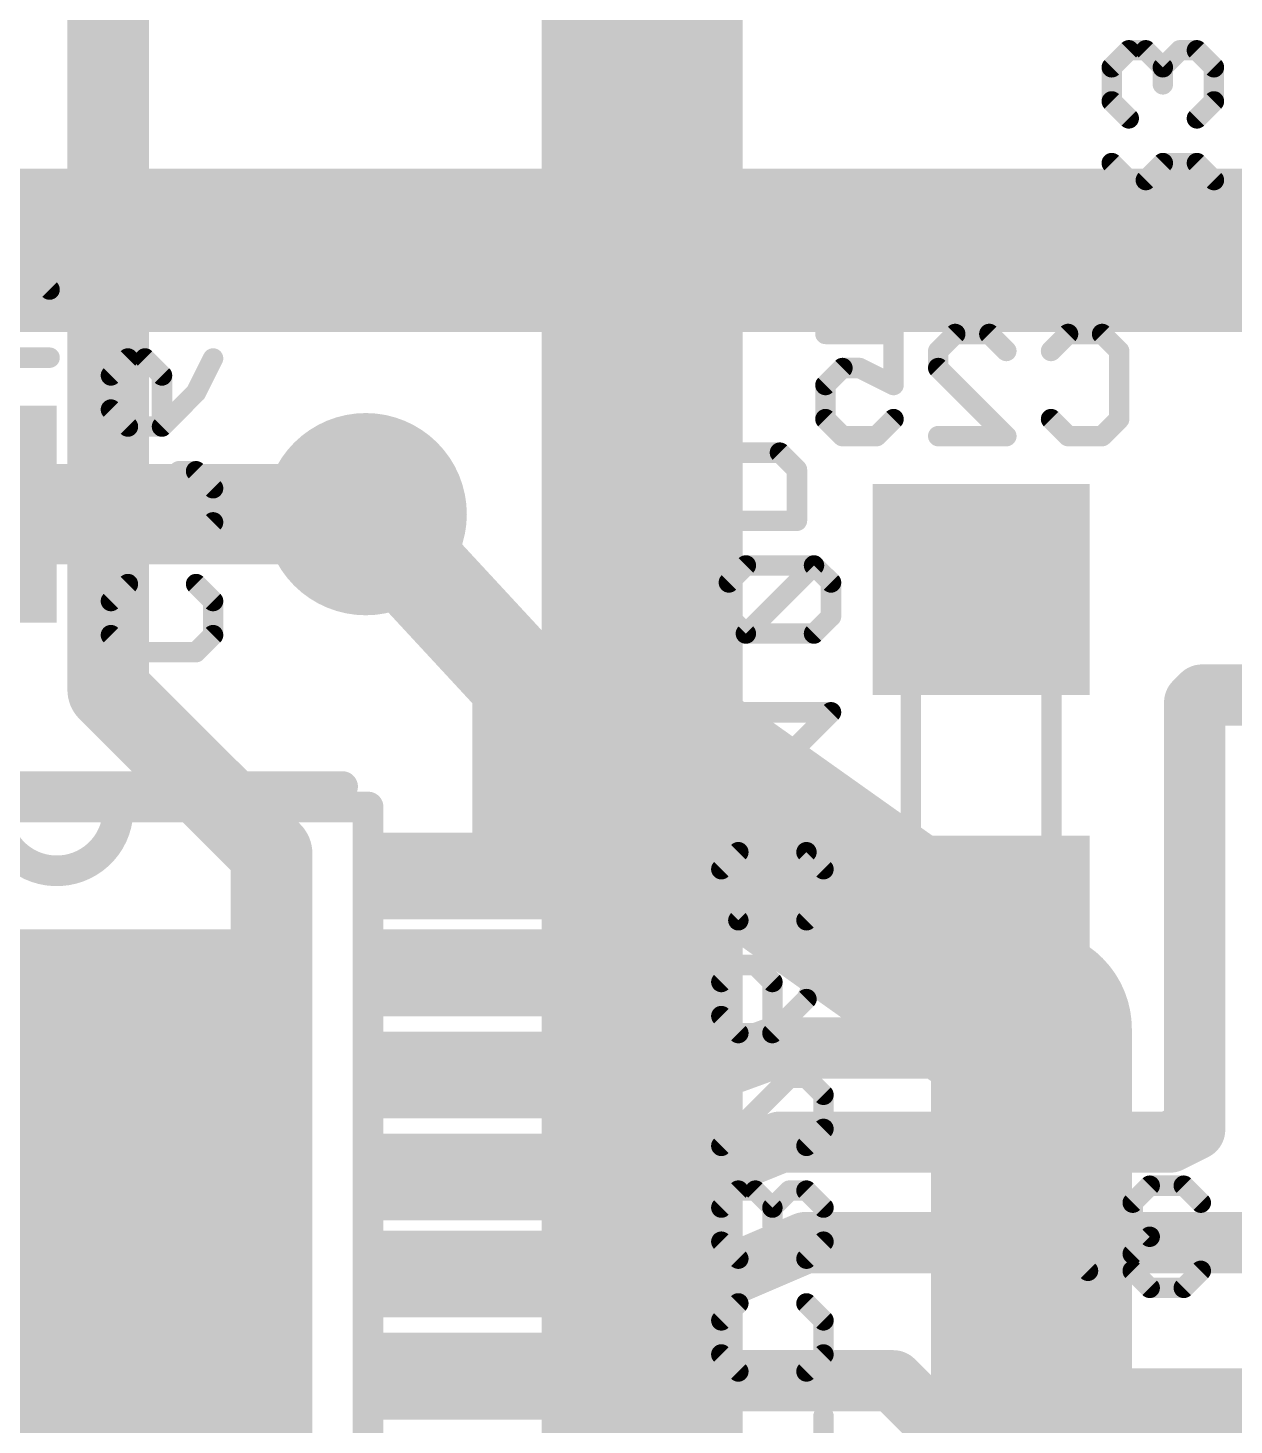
# Model space of a CAD drawing. Header units: inches. Extents: x -5 to 142, y -3 to 122.
# Drawn here: x 37.01 to 43.01, y 52.47 to 59.42 of the extents above; entities that cross this region are included whole.
import ezdxf

# ---------------------------------------------------------------- set-up
doc = ezdxf.new("R2010")
doc.units = ezdxf.units.IN
doc.header["$MEASUREMENT"] = 0
for name, color, linetype in [('1', 22, 'Continuous'), ('15', 22, 'Continuous'), ('16', 175, 'Continuous'), ('18', 82, 'Continuous'), ('2', 175, 'Continuous'), ('21', 253, 'Continuous'), ('22', 253, 'Continuous'), ('26', 253, 'Continuous'), ('28', 253, 'Continuous'), ('52', 253, 'Continuous')]:
    doc.layers.add(name, color=color, linetype=linetype)

# ---------------------------------------------------------------- blocks, each defined once
blk = doc.blocks.new('RECT')
blk.add_solid([(-0.5, -0.5), (0.5, -0.5), (-0.5, 0.5), (0.5, 0.5)])
blk = doc.blocks.new('ROUNDV')
at = {"const_width": 0.5}
blk.add_lwpolyline([(0, -0.25, 1), (0, 0.25, 1), (0, -0.25)], format="xyb", dxfattribs=at)

msp = doc.modelspace()

# ---------------------------------------------------------------- linework, layer by layer
at = {"layer": '1'}
for points, const_width in [([(40.0625, 61.5625), (40.0625, 48.2595)], 1), ([(38.6875, 57), (36.0938, 57)], 0.5)]:
    msp.add_lwpolyline(points, dxfattribs=dict(at, const_width=const_width))
at = {"layer": '1', "const_width": 0.25}
msp.add_lwpolyline([(38.6875, 56.875, 1), (38.6875, 57.125)], format="xyb", dxfattribs=at)
at = {"layer": '15', "const_width": 0.8128}
msp.add_lwpolyline([(49.9688, 58.3125), (30.2188, 58.3125)], dxfattribs=at)
at = {"layer": '16'}
for points, const_width in [([(39.4688, 56.1562), (38.6875, 57)], 0.5), ([(39.4688, 55.3438), (39.4688, 56.1562)], 0.5), ([(42.8125, 56.0625), (42.85, 56.1)], 0.3048), ([(42.85, 56.1), (43.75, 56.1)], 0.3048), ([(42.8125, 53.9375), (42.8125, 56.0625)], 0.3048), ([(39.4678, 55.3115), (39.4688, 55.3438)], 0.3048), ([(39.4678, 55.2113), (39.4678, 55.3115)], 0.3048), ([(41.75, 54.3438), (41.75, 54.875)], 0.3048), ([(40.375, 54.2188), (40.7188, 54.3438)], 0.3048), ([(40.7188, 54.3438), (41.75, 54.3438)], 0.3048), ([(39.4678, 54.2106), (40.0384, 54.2188)], 0.3048), ([(40.0384, 54.2188), (40.375, 54.2188)], 0.3048), ([(42.6875, 53.875), (42.8125, 53.9375)], 0.3048), ([(40.3654, 53.7188), (40.75, 53.875)], 0.3048), ([(40.75, 53.875), (42.6875, 53.875)], 0.3048), ([(39.4678, 53.7102), (40.3654, 53.7188)], 0.3048), ([(40.4375, 53.1875), (40.875, 53.375)], 0.3048), ([(40.875, 53.375), (43.4062, 53.375)], 0.3048), ([(39.4678, 53.2098), (40.1151, 53.1875)], 0.3048), ([(40.1151, 53.1875), (40.4375, 53.1875)], 0.3048), ([(39.4678, 52.7094), (39.4897, 52.6875)], 0.3048), ([(39.4897, 52.6875), (41.3125, 52.6875)], 0.3048), ([(41.3125, 52.6875), (42, 52)], 0.3048), ([(43, 52), (43.0938, 51.9062)], 1.27)]:
    msp.add_lwpolyline(points, dxfattribs=dict(at, const_width=const_width))
for points, const_width in [([(38.7792, 57.0849, 1), (38.5958, 56.9151)], 0.25), ([(39.5938, 56.1562, 1), (39.3438, 56.1562)], 0.25), ([(39.377, 56.0713, 1), (39.5605, 56.2412)], 0.25), ([(42.85, 56.1762, 1), (42.85, 56.0238)], 0.1524), ([(42.9039, 56.0461, 1), (42.7961, 56.1539)], 0.1524), ([(42.8887, 56.0625, 1), (42.7363, 56.0625)], 0.1524), ([(42.7586, 56.1164, 1), (42.8664, 56.0086)], 0.1524), ([(39.5449, 55.3414, 1), (39.3926, 55.3461)], 0.1524), ([(39.3438, 55.3438, 1), (39.5938, 55.3438)], 0.25), ([(39.544, 55.3115, 1), (39.3916, 55.3115)], 0.1524), ([(39.3916, 55.3139, 1), (39.5439, 55.3091)], 0.1524), ([(39.3916, 55.2113, 1), (39.544, 55.2113)], 0.1524), ([(41.8262, 54.875, 1), (41.6738, 54.875)], 0.1524), ([(40.7188, 54.42, 1), (40.7188, 54.2675)], 0.1524), ([(40.7448, 54.2721, 1), (40.6927, 54.4154)], 0.1524), ([(41.75, 54.2675, 1), (41.75, 54.42)], 0.1524), ([(40.0384, 54.295, 1), (40.0384, 54.1425)], 0.1524), ([(40.0395, 54.1426, 1), (40.0373, 54.2949)], 0.1524), ([(40.375, 54.1425, 1), (40.375, 54.295)], 0.1524), ([(41.6738, 54.3438, 1), (41.8262, 54.3438)], 0.1524), ([(39.4667, 54.2868, 1), (39.4688, 54.1344)], 0.1524), ([(40.349, 54.2904, 1), (40.401, 54.1471)], 0.1524), ([(42.8466, 53.8693, 1), (42.7784, 54.0057)], 0.1524), ([(40.75, 53.9512, 1), (40.75, 53.7988)], 0.1524), ([(40.7787, 53.8044, 1), (40.7213, 53.9456)], 0.1524), ([(42.6875, 53.7988, 1), (42.6875, 53.9512)], 0.1524), ([(42.6534, 53.9432, 1), (42.7216, 53.8068)], 0.1524), ([(42.7363, 53.9375, 1), (42.8887, 53.9375)], 0.1524), ([(39.467, 53.7864, 1), (39.4685, 53.634)], 0.1524), ([(40.3368, 53.7893, 1), (40.3941, 53.6482)], 0.1524), ([(40.3662, 53.6426, 1), (40.3647, 53.7949)], 0.1524), ([(40.875, 53.4512, 1), (40.875, 53.2988)], 0.1524), ([(40.905, 53.305, 1), (40.845, 53.445)], 0.1524), ([(39.4704, 53.286, 1), (39.4651, 53.1337)], 0.1524), ([(40.1151, 53.2637, 1), (40.1151, 53.1113)], 0.1524), ([(40.1124, 53.1113, 1), (40.1177, 53.2637)], 0.1524), ([(40.4075, 53.2575, 1), (40.4675, 53.1175)], 0.1524), ([(40.4375, 53.1113, 1), (40.4375, 53.2637)], 0.1524), ([(39.5216, 52.7633, 1), (39.4139, 52.6555)], 0.1524), ([(39.4897, 52.7637, 1), (39.4897, 52.6113)], 0.1524), ([(41.3664, 52.7414, 1), (41.2586, 52.6336)], 0.1524), ([(41.3125, 52.6113, 1), (41.3125, 52.7637)], 0.1524), ([(39.4358, 52.6336, 1), (39.5436, 52.7414)], 0.1524), ([(43.2245, 52.2245, 1), (42.7755, 51.7755)], 0.635)]:
    msp.add_lwpolyline(points, format="xyb", dxfattribs=dict(at, const_width=const_width))
at = {"layer": '2'}
for points, const_width in [([(37.4062, 56.125), (37.4062, 72.0625)], 0.4064), ([(40.0625, 55.8125), (40.0625, 70.7405)], 1), ([(38.2188, 55.3125), (37.4062, 56.125)], 0.4064), ([(42, 54.4375), (40.0625, 55.8125)], 1), ([(38.2188, 43.0938), (38.2188, 55.3125)], 0.4064), ([(42, 38.5), (42, 54.4375)], 1)]:
    msp.add_lwpolyline(points, dxfattribs=dict(at, const_width=const_width))
for points, const_width in [([(37.4781, 56.1968, 1), (37.3344, 56.0532)], 0.2032), ([(40.2072, 56.0164, 1), (39.9178, 55.6086)], 0.5), ([(37.3047, 56.125, 1), (37.5078, 56.125)], 0.2032), ([(39.8125, 55.8125, 1), (40.3125, 55.8125)], 0.5), ([(38.3203, 55.3125, 1), (38.1172, 55.3125)], 0.2032), ([(38.1469, 55.2407, 1), (38.2906, 55.3843)], 0.2032), ([(42.25, 54.4375, 1), (41.75, 54.4375)], 0.5), ([(41.8553, 54.2336, 1), (42.1447, 54.6414)], 0.5)]:
    msp.add_lwpolyline(points, format="xyb", dxfattribs=dict(at, const_width=const_width))
at = {"layer": '21', "const_width": 0.1524}
msp.add_lwpolyline([(40, 66.231), (40, 49.848)], dxfattribs=at)
at = {"layer": '22'}
for points, const_width in [([(35.7276, 55.6444), (38.5724, 55.6444)], 0.1524), ([(40.5418, 55.3179), (40.4571, 55.2332)], 0.1016), ([(40.8807, 55.3179), (40.5418, 55.3179)], 0.1016), ([(40.5418, 54.979), (40.8807, 55.3179)], 0.1016), ([(40.9655, 55.2332), (40.8807, 55.3179)], 0.1016), ([(40.4571, 55.2332), (40.4571, 55.0637)], 0.1016), ([(40.9655, 55.0637), (40.9655, 55.2332)], 0.1016), ([(40.4571, 55.0637), (40.5418, 54.979)], 0.1016), ([(40.8807, 54.979), (40.9655, 55.0637)], 0.1016), ([(40.5418, 54.979), (40.8807, 54.979)], 0.1016), ([(40.4571, 54.6719), (40.5418, 54.7566)], 0.1016), ([(40.5418, 54.7566), (40.6265, 54.7566)], 0.1016), ([(40.6265, 54.7566), (40.7113, 54.6719)], 0.1016), ([(40.9655, 54.7566), (40.8807, 54.5871)], 0.1016), ([(40.4571, 54.5024), (40.4571, 54.6719)], 0.1016), ([(40.7113, 54.6719), (40.7113, 54.4176)], 0.1016), ([(40.8807, 54.5871), (40.7113, 54.4176)], 0.1016), ([(40.5418, 54.4176), (40.4571, 54.5024)], 0.1016), ([(40.7113, 54.4176), (40.5418, 54.4176)], 0.1016), ([(40.4571, 54.1953), (40.4571, 53.8563)], 0.1016), ([(40.4571, 53.8563), (40.796, 54.1953)], 0.1016), ([(40.796, 54.1953), (40.8807, 54.1953)], 0.1016), ([(40.8807, 54.1953), (40.9655, 54.1106)], 0.1016), ([(40.9655, 54.1106), (40.9655, 53.9411)], 0.1016), ([(40.9655, 53.9411), (40.8807, 53.8563)], 0.1016), ([(40.5418, 53.634), (40.4571, 53.5492)], 0.1016), ([(40.6265, 53.634), (40.5418, 53.634)], 0.1016), ([(40.7113, 53.5492), (40.6265, 53.634)], 0.1016), ([(40.796, 53.634), (40.7113, 53.5492)], 0.1016), ([(40.8807, 53.634), (40.796, 53.634)], 0.1016), ([(40.9655, 53.5492), (40.8807, 53.634)], 0.1016), ([(40.4571, 53.5492), (40.4571, 53.3798)], 0.1016), ([(40.7113, 53.5492), (40.7113, 53.4645)], 0.1016), ([(40.9655, 53.3798), (40.9655, 53.5492)], 0.1016), ([(40.4571, 53.3798), (40.5418, 53.295)], 0.1016), ([(40.8807, 53.295), (40.9655, 53.3798)], 0.1016), ([(40.4571, 52.9879), (40.5418, 53.0727)], 0.1016), ([(40.8807, 53.0727), (40.9655, 52.9879)], 0.1016), ([(40.4571, 52.8185), (40.4571, 52.9879)], 0.1016), ([(40.9655, 52.9879), (40.9655, 52.8185)], 0.1016), ([(40.5418, 52.7337), (40.4571, 52.8185)], 0.1016), ([(40.9655, 52.8185), (40.8807, 52.7337)], 0.1016), ([(40.8807, 52.7337), (40.5418, 52.7337)], 0.1016), ([(40.9655, 52.1724), (40.9655, 52.5114)], 0.1016)]:
    msp.add_lwpolyline(points, dxfattribs=dict(at, const_width=const_width))
for points, const_width in [([(38.5724, 55.6063, 1), (38.5724, 55.6825)], 0.0762), ([(40.5418, 55.3433, 1), (40.5418, 55.2925)], 0.0508), ([(40.5597, 55.3, 1), (40.5238, 55.3359)], 0.0508), ([(40.8987, 55.3359, 1), (40.8628, 55.3)], 0.0508), ([(40.8987, 55.3, 1), (40.8628, 55.3359)], 0.0508), ([(40.8807, 55.2925, 1), (40.8807, 55.3433)], 0.0508), ([(40.4825, 55.2332, 1), (40.4317, 55.2332)], 0.0508), ([(40.4391, 55.2511, 1), (40.475, 55.2152)], 0.0508), ([(40.9909, 55.2332, 1), (40.9401, 55.2332)], 0.0508), ([(40.9475, 55.2152, 1), (40.9834, 55.2511)], 0.0508), ([(40.475, 55.0817, 1), (40.4391, 55.0457)], 0.0508), ([(40.4317, 55.0637, 1), (40.4825, 55.0637)], 0.0508), ([(40.9401, 55.0637, 1), (40.9909, 55.0637)], 0.0508), ([(40.9834, 55.0457, 1), (40.9475, 55.0817)], 0.0508), ([(40.5418, 55.0044, 1), (40.5418, 54.9536)], 0.0508), ([(40.5238, 54.9969, 1), (40.5597, 54.961)], 0.0508), ([(40.5238, 54.961, 1), (40.5597, 54.9969)], 0.0508), ([(40.8628, 54.9969, 1), (40.8987, 54.961)], 0.0508), ([(40.8807, 54.9536, 1), (40.8807, 55.0044)], 0.0508), ([(40.5418, 54.782, 1), (40.5418, 54.7312)], 0.0508), ([(40.5597, 54.7386, 1), (40.5238, 54.7746)], 0.0508), ([(40.6445, 54.7746, 1), (40.6086, 54.7386)], 0.0508), ([(40.6265, 54.7312, 1), (40.6265, 54.782)], 0.0508), ([(40.9882, 54.7452, 1), (40.9428, 54.768)], 0.0508), ([(40.4825, 54.6719, 1), (40.4317, 54.6719)], 0.0508), ([(40.7367, 54.6719, 1), (40.6859, 54.6719)], 0.0508), ([(40.4391, 54.6898, 1), (40.475, 54.6539)], 0.0508), ([(40.6933, 54.6539, 1), (40.7292, 54.6898)], 0.0508), ([(40.858, 54.5985, 1), (40.9035, 54.5758)], 0.0508), ([(40.8987, 54.5692, 1), (40.8628, 54.6051)], 0.0508), ([(40.475, 54.5203, 1), (40.4391, 54.4844)], 0.0508), ([(40.4317, 54.5024, 1), (40.4825, 54.5024)], 0.0508), ([(40.5418, 54.443, 1), (40.5418, 54.3922)], 0.0508), ([(40.5238, 54.3997, 1), (40.5597, 54.4356)], 0.0508), ([(40.6933, 54.4356, 1), (40.7292, 54.3997)], 0.0508), ([(40.6859, 54.4176, 1), (40.7367, 54.4176)], 0.0508), ([(40.7113, 54.3922, 1), (40.7113, 54.443)], 0.0508), ([(40.4825, 54.1953, 1), (40.4317, 54.1953)], 0.0508), ([(40.796, 54.2207, 1), (40.796, 54.1699)], 0.0508), ([(40.814, 54.1773, 1), (40.778, 54.2133)], 0.0508), ([(40.8987, 54.2133, 1), (40.8628, 54.1773)], 0.0508), ([(40.8807, 54.1699, 1), (40.8807, 54.2207)], 0.0508), ([(40.9909, 54.1106, 1), (40.9401, 54.1106)], 0.0508), ([(40.9475, 54.0926, 1), (40.9834, 54.1285)], 0.0508), ([(40.9401, 53.9411, 1), (40.9909, 53.9411)], 0.0508), ([(40.9834, 53.9231, 1), (40.9475, 53.959)], 0.0508), ([(40.4391, 53.8743, 1), (40.475, 53.8384)], 0.0508), ([(40.4317, 53.8563, 1), (40.4825, 53.8563)], 0.0508), ([(40.8628, 53.8743, 1), (40.8987, 53.8384)], 0.0508), ([(40.5418, 53.6594, 1), (40.5418, 53.6086)], 0.0508), ([(40.5597, 53.616, 1), (40.5238, 53.6519)], 0.0508), ([(40.6445, 53.6519, 1), (40.6086, 53.616)], 0.0508), ([(40.6265, 53.6086, 1), (40.6265, 53.6594)], 0.0508), ([(40.796, 53.6594, 1), (40.796, 53.6086)], 0.0508), ([(40.814, 53.616, 1), (40.778, 53.6519)], 0.0508), ([(40.8987, 53.6519, 1), (40.8628, 53.616)], 0.0508), ([(40.8807, 53.6086, 1), (40.8807, 53.6594)], 0.0508), ([(40.4825, 53.5492, 1), (40.4317, 53.5492)], 0.0508), ([(40.4391, 53.5672, 1), (40.475, 53.5313)], 0.0508), ([(40.7367, 53.5492, 1), (40.6859, 53.5492)], 0.0508), ([(40.6933, 53.5672, 1), (40.7292, 53.5313)], 0.0508), ([(40.6933, 53.5313, 1), (40.7292, 53.5672)], 0.0508), ([(40.9909, 53.5492, 1), (40.9401, 53.5492)], 0.0508), ([(40.9475, 53.5313, 1), (40.9834, 53.5672)], 0.0508), ([(40.6859, 53.4645, 1), (40.7367, 53.4645)], 0.0508), ([(40.475, 53.3977, 1), (40.4391, 53.3618)], 0.0508), ([(40.4317, 53.3798, 1), (40.4825, 53.3798)], 0.0508), ([(40.9401, 53.3798, 1), (40.9909, 53.3798)], 0.0508), ([(40.9834, 53.3618, 1), (40.9475, 53.3977)], 0.0508), ([(40.5238, 53.2771, 1), (40.5597, 53.313)], 0.0508), ([(40.8628, 53.313, 1), (40.8987, 53.2771)], 0.0508), ([(40.5597, 53.0547, 1), (40.5238, 53.0906)], 0.0508), ([(40.8987, 53.0906, 1), (40.8628, 53.0547)], 0.0508), ([(40.4825, 52.9879, 1), (40.4317, 52.9879)], 0.0508), ([(40.4391, 53.0059, 1), (40.475, 52.97)], 0.0508), ([(40.9909, 52.9879, 1), (40.9401, 52.9879)], 0.0508), ([(40.9475, 52.97, 1), (40.9834, 53.0059)], 0.0508), ([(40.475, 52.8364, 1), (40.4391, 52.8005)], 0.0508), ([(40.4317, 52.8185, 1), (40.4825, 52.8185)], 0.0508), ([(40.9401, 52.8185, 1), (40.9909, 52.8185)], 0.0508), ([(40.9834, 52.8005, 1), (40.9475, 52.8364)], 0.0508), ([(40.5418, 52.7591, 1), (40.5418, 52.7083)], 0.0508), ([(40.5238, 52.7158, 1), (40.5597, 52.7517)], 0.0508), ([(40.8628, 52.7517, 1), (40.8987, 52.7158)], 0.0508), ([(40.8807, 52.7083, 1), (40.8807, 52.7591)], 0.0508), ([(40.9909, 52.5114, 1), (40.9401, 52.5114)], 0.0508)]:
    msp.add_lwpolyline(points, format="xyb", dxfattribs=dict(at, const_width=const_width))
at = {"layer": '26', "const_width": 0.1016}
for points in [[(42.4847, 59.3084), (42.4, 59.2236)], [(42.5694, 59.3084), (42.4847, 59.3084)], [(42.6542, 59.2236), (42.5694, 59.3084)], [(42.7389, 59.3084), (42.6542, 59.2236)], [(42.8236, 59.3084), (42.7389, 59.3084)], [(42.9084, 59.2236), (42.8236, 59.3084)], [(42.4, 59.2236), (42.4, 59.0542)], [(42.6542, 59.2236), (42.6542, 59.1389)], [(42.9084, 59.0542), (42.9084, 59.2236)], [(42.4, 59.0542), (42.4847, 58.9694)], [(42.8236, 58.9694), (42.9084, 59.0542)], [(42.5694, 58.5776), (42.4, 58.7471)], [(42.6542, 58.7471), (42.5694, 58.6623)], [(42.8236, 58.7471), (42.6542, 58.7471)], [(42.9084, 58.6623), (42.8236, 58.7471)], [(42.5694, 58.6623), (42.5694, 58.4081)], [(42.9084, 58.4081), (42.9084, 58.6623)], [(42.4, 58.4081), (42.9084, 58.4081)], [(40.9751, 57.8967), (41.3141, 57.8967)], [(41.3141, 57.8967), (41.3141, 57.6425)], [(41.5364, 57.812), (41.6212, 57.8967)], [(41.6212, 57.8967), (41.7907, 57.8967)], [(41.7907, 57.8967), (41.8754, 57.812)], [(42.0977, 57.812), (42.1825, 57.8967)], [(42.1825, 57.8967), (42.352, 57.8967)], [(42.352, 57.8967), (42.4367, 57.812)], [(41.5364, 57.7273), (41.5364, 57.812)], [(42.4367, 57.812), (42.4367, 57.473)], [(37.4196, 57.6901), (37.5043, 57.7749)], [(37.5043, 57.7749), (37.589, 57.7749)], [(37.589, 57.7749), (37.6738, 57.6901)], [(37.928, 57.7749), (37.8432, 57.6054)], [(41.0599, 57.7273), (40.9751, 57.6425)], [(41.1446, 57.7273), (41.0599, 57.7273)], [(41.3141, 57.6425), (41.1446, 57.7273)], [(41.8754, 57.3883), (41.5364, 57.7273)], [(37.4196, 57.5207), (37.4196, 57.6901)], [(37.6738, 57.6901), (37.6738, 57.4359)], [(37.8432, 57.6054), (37.6738, 57.4359)], [(40.9751, 57.6425), (40.9751, 57.473)], [(37.5043, 57.4359), (37.4196, 57.5207)], [(40.9751, 57.473), (41.0599, 57.3883)], [(41.2293, 57.3883), (41.3141, 57.473)], [(42.1825, 57.3883), (42.0977, 57.473)], [(42.4367, 57.473), (42.352, 57.3883)], [(37.6738, 57.4359), (37.5043, 57.4359)], [(41.0599, 57.3883), (41.2293, 57.3883)], [(41.5364, 57.3883), (41.8754, 57.3883)], [(42.352, 57.3883), (42.1825, 57.3883)], [(37.4196, 57.2136), (37.4196, 56.8746)], [(37.4196, 56.8746), (37.7585, 57.2136)], [(37.7585, 57.2136), (37.8432, 57.2136)], [(37.8432, 57.2136), (37.928, 57.1288)], [(37.928, 57.1288), (37.928, 56.9593)], [(37.928, 56.9593), (37.8432, 56.8746)], [(37.4196, 56.5675), (37.5043, 56.6523)], [(37.8432, 56.6523), (37.928, 56.5675)], [(37.4196, 56.398), (37.4196, 56.5675)], [(37.928, 56.5675), (37.928, 56.398)], [(37.5043, 56.3133), (37.4196, 56.398)], [(37.928, 56.398), (37.8432, 56.3133)], [(37.8432, 56.3133), (37.5043, 56.3133)], [(42.2818, 53.6584), (41.9428, 53.6584)], [(41.9428, 53.6584), (41.9428, 53.5736)], [(42.5889, 53.6584), (42.5041, 53.5736)], [(42.7583, 53.6584), (42.5889, 53.6584)], [(42.8431, 53.5736), (42.7583, 53.6584)], [(41.9428, 53.5736), (42.2818, 53.2347)], [(42.5041, 53.5736), (42.5041, 53.4889)], [(42.5041, 53.4889), (42.5889, 53.4042)], [(42.5889, 53.4042), (42.5041, 53.3194)], [(42.5889, 53.4042), (42.6736, 53.4042)], [(42.5041, 53.3194), (42.5041, 53.2347)], [(42.2818, 53.2347), (42.2818, 53.15)], [(42.5041, 53.2347), (42.5889, 53.15)], [(42.7583, 53.15), (42.8431, 53.2347)], [(42.5889, 53.15), (42.7583, 53.15)]]:
    msp.add_lwpolyline(points, dxfattribs=at)
at = {"layer": '26', "const_width": 0.0508}
for points in [[(42.4847, 59.3338, 1), (42.4847, 59.283)], [(42.5026, 59.2904, 1), (42.4667, 59.3263)], [(42.5874, 59.3263, 1), (42.5515, 59.2904)], [(42.5694, 59.283, 1), (42.5694, 59.3338)], [(42.7389, 59.3338, 1), (42.7389, 59.283)], [(42.7569, 59.2904, 1), (42.7209, 59.3263)], [(42.8416, 59.3263, 1), (42.8057, 59.2904)], [(42.8236, 59.283, 1), (42.8236, 59.3338)], [(42.4254, 59.2236, 1), (42.3746, 59.2236)], [(42.382, 59.2416, 1), (42.4179, 59.2057)], [(42.6796, 59.2236, 1), (42.6288, 59.2236)], [(42.6362, 59.2416, 1), (42.6721, 59.2057)], [(42.6362, 59.2057, 1), (42.6721, 59.2416)], [(42.9338, 59.2236, 1), (42.883, 59.2236)], [(42.8904, 59.2057, 1), (42.9263, 59.2416)], [(42.4179, 59.0721, 1), (42.382, 59.0362)], [(42.6288, 59.1389, 1), (42.6796, 59.1389)], [(42.9263, 59.0362, 1), (42.8904, 59.0721)], [(42.3746, 59.0542, 1), (42.4254, 59.0542)], [(42.883, 59.0542, 1), (42.9338, 59.0542)], [(42.4667, 58.9515, 1), (42.5026, 58.9874)], [(42.8057, 58.9874, 1), (42.8416, 58.9515)], [(42.4179, 58.765, 1), (42.382, 58.7291)], [(42.6542, 58.7725, 1), (42.6542, 58.7217)], [(42.6721, 58.7291, 1), (42.6362, 58.765)], [(42.8416, 58.765, 1), (42.8057, 58.7291)], [(42.8236, 58.7217, 1), (42.8236, 58.7725)], [(42.5948, 58.6623, 1), (42.544, 58.6623)], [(42.5515, 58.6803, 1), (42.5874, 58.6444)], [(42.9338, 58.6623, 1), (42.883, 58.6623)], [(42.8904, 58.6444, 1), (42.9263, 58.6803)], [(42.5515, 58.5596, 1), (42.5874, 58.5956)], [(42.4, 58.4335, 1), (42.4, 58.3827)], [(42.544, 58.4081, 1), (42.5948, 58.4081)], [(42.883, 58.4081, 1), (42.9338, 58.4081)], [(42.9084, 58.3827, 1), (42.9084, 58.4335)], [(40.9751, 57.9221, 1), (40.9751, 57.8713)], [(41.3395, 57.8967, 1), (41.2887, 57.8967)], [(41.3141, 57.8713, 1), (41.3141, 57.9221)], [(41.6212, 57.9221, 1), (41.6212, 57.8713)], [(41.6391, 57.8788, 1), (41.6032, 57.9147)], [(41.8086, 57.9147, 1), (41.7727, 57.8788)], [(41.7907, 57.8713, 1), (41.7907, 57.9221)], [(42.1825, 57.9221, 1), (42.1825, 57.8713)], [(42.2004, 57.8788, 1), (42.1645, 57.9147)], [(42.3699, 57.9147, 1), (42.334, 57.8788)], [(42.352, 57.8713, 1), (42.352, 57.9221)], [(41.5618, 57.812, 1), (41.511, 57.812)], [(41.5185, 57.83, 1), (41.5544, 57.794)], [(41.8574, 57.794, 1), (41.8934, 57.83)], [(42.0798, 57.83, 1), (42.1157, 57.794)], [(42.4621, 57.812, 1), (42.4113, 57.812)], [(42.4187, 57.794, 1), (42.4547, 57.83)], [(37.5043, 57.8003, 1), (37.5043, 57.7495)], [(37.5222, 57.7569, 1), (37.4863, 57.7928)], [(37.607, 57.7928, 1), (37.5711, 57.7569)], [(37.589, 57.7495, 1), (37.589, 57.8003)], [(37.9507, 57.7635, 1), (37.9053, 57.7862)], [(41.0599, 57.7527, 1), (41.0599, 57.7019)], [(41.0778, 57.7093, 1), (41.0419, 57.7452)], [(41.156, 57.75, 1), (41.1332, 57.7045)], [(41.1446, 57.7019, 1), (41.1446, 57.7527)], [(41.5544, 57.7452, 1), (41.5185, 57.7093)], [(37.4449, 57.6901, 1), (37.3942, 57.6901)], [(37.4016, 57.7081, 1), (37.4375, 57.6722)], [(37.6992, 57.6901, 1), (37.6484, 57.6901)], [(37.6558, 57.6722, 1), (37.6917, 57.7081)], [(41.511, 57.7273, 1), (41.5618, 57.7273)], [(37.8205, 57.6168, 1), (37.866, 57.594)], [(37.8612, 57.5874, 1), (37.8253, 57.6234)], [(41.0005, 57.6425, 1), (40.9497, 57.6425)], [(40.9572, 57.6605, 1), (40.9931, 57.6246)], [(41.2887, 57.6425, 1), (41.3395, 57.6425)], [(41.3027, 57.6198, 1), (41.3254, 57.6652)], [(37.4375, 57.5386, 1), (37.4016, 57.5027)], [(37.3942, 57.5207, 1), (37.4449, 57.5207)], [(40.9497, 57.473, 1), (41.0005, 57.473)], [(40.9931, 57.491, 1), (40.9572, 57.4551)], [(41.332, 57.4551, 1), (41.2961, 57.491)], [(42.1157, 57.491, 1), (42.0798, 57.4551)], [(42.4113, 57.473, 1), (42.4621, 57.473)], [(42.4547, 57.4551, 1), (42.4187, 57.491)], [(37.5043, 57.4613, 1), (37.5043, 57.4105)], [(37.4863, 57.418, 1), (37.5222, 57.4539)], [(37.6558, 57.4539, 1), (37.6917, 57.418)], [(37.6484, 57.4359, 1), (37.6992, 57.4359)], [(37.6738, 57.4105, 1), (37.6738, 57.4613)], [(41.0599, 57.4137, 1), (41.0599, 57.3629)], [(41.0419, 57.3703, 1), (41.0778, 57.4063)], [(41.2114, 57.4063, 1), (41.2473, 57.3703)], [(41.2293, 57.3629, 1), (41.2293, 57.4137)], [(41.5364, 57.4137, 1), (41.5364, 57.3629)], [(41.8574, 57.3703, 1), (41.8934, 57.4063)], [(41.8754, 57.3629, 1), (41.8754, 57.4137)], [(42.1825, 57.4137, 1), (42.1825, 57.3629)], [(42.1645, 57.3703, 1), (42.2004, 57.4063)], [(42.334, 57.4063, 1), (42.3699, 57.3703)], [(42.352, 57.3629, 1), (42.352, 57.4137)], [(37.4449, 57.2136, 1), (37.3942, 57.2136)], [(37.7585, 57.239, 1), (37.7585, 57.1882)], [(37.7765, 57.1956, 1), (37.7405, 57.2315)], [(37.8612, 57.2315, 1), (37.8253, 57.1956)], [(37.8432, 57.1882, 1), (37.8432, 57.239)], [(37.9534, 57.1288, 1), (37.9026, 57.1288)], [(37.91, 57.1109, 1), (37.9459, 57.1468)], [(37.9459, 56.9414, 1), (37.91, 56.9773)], [(37.9026, 56.9593, 1), (37.9534, 56.9593)], [(37.4016, 56.8926, 1), (37.4375, 56.8566)], [(37.3942, 56.8746, 1), (37.4449, 56.8746)], [(37.8253, 56.8926, 1), (37.8612, 56.8566)], [(37.5222, 56.6343, 1), (37.4863, 56.6702)], [(37.8612, 56.6702, 1), (37.8253, 56.6343)], [(37.4449, 56.5675, 1), (37.3942, 56.5675)], [(37.4016, 56.5855, 1), (37.4375, 56.5496)], [(37.9534, 56.5675, 1), (37.9026, 56.5675)], [(37.91, 56.5496, 1), (37.9459, 56.5855)], [(37.4375, 56.416, 1), (37.4016, 56.3801)], [(37.3942, 56.398, 1), (37.4449, 56.398)], [(37.9026, 56.398, 1), (37.9534, 56.398)], [(37.9459, 56.3801, 1), (37.91, 56.416)], [(37.5043, 56.3387, 1), (37.5043, 56.2879)], [(37.4863, 56.2953, 1), (37.5222, 56.3313)], [(37.8253, 56.3313, 1), (37.8612, 56.2953)], [(37.8432, 56.2879, 1), (37.8432, 56.3387)], [(41.9428, 53.6838, 1), (41.9428, 53.633)], [(41.9682, 53.6584, 1), (41.9174, 53.6584)], [(42.2818, 53.633, 1), (42.2818, 53.6838)], [(42.5889, 53.6838, 1), (42.5889, 53.633)], [(42.6068, 53.6404, 1), (42.5709, 53.6763)], [(42.7763, 53.6763, 1), (42.7404, 53.6404)], [(42.7583, 53.633, 1), (42.7583, 53.6838)], [(41.9608, 53.5916, 1), (41.9248, 53.5557)], [(42.5295, 53.5736, 1), (42.4787, 53.5736)], [(42.4862, 53.5916, 1), (42.5221, 53.5557)], [(42.8251, 53.5557, 1), (42.861, 53.5916)], [(41.9174, 53.5736, 1), (41.9682, 53.5736)], [(42.5221, 53.5069, 1), (42.4862, 53.4709)], [(42.4787, 53.4889, 1), (42.5295, 53.4889)], [(42.5889, 53.4296, 1), (42.5889, 53.3788)], [(42.6068, 53.3862, 1), (42.5709, 53.4221)], [(42.5709, 53.3862, 1), (42.6068, 53.4221)], [(42.6736, 53.3788, 1), (42.6736, 53.4296)], [(42.5295, 53.3194, 1), (42.4787, 53.3194)], [(42.4862, 53.3374, 1), (42.5221, 53.3015)], [(42.3072, 53.2347, 1), (42.2564, 53.2347)], [(42.2638, 53.2167, 1), (42.2997, 53.2526)], [(42.4787, 53.2347, 1), (42.5295, 53.2347)], [(42.5221, 53.2526, 1), (42.4862, 53.2167)], [(42.861, 53.2167, 1), (42.8251, 53.2526)], [(42.5889, 53.1754, 1), (42.5889, 53.1245)], [(42.5709, 53.132, 1), (42.6068, 53.1679)], [(42.7404, 53.1679, 1), (42.7763, 53.132)], [(42.7583, 53.1245, 1), (42.7583, 53.1754)], [(42.2564, 53.15, 1), (42.3072, 53.15)]]:
    msp.add_lwpolyline(points, format="xyb", dxfattribs=at)
at = {"layer": '28', "const_width": 0.1016}
for points in [[(37.1144, 58.1177), (36.9449, 58.2871)], [(37.1144, 57.7787), (36.7754, 57.7787)], [(40.7488, 57.3061), (40.4946, 57.3061)], [(40.8335, 57.2214), (40.7488, 57.3061)], [(40.8335, 56.9672), (40.8335, 57.2214)], [(40.4946, 56.9672), (40.8335, 56.9672)], [(40.5793, 56.7448), (40.4946, 56.6601)], [(40.9182, 56.7448), (40.5793, 56.7448)], [(40.5793, 56.4059), (40.9182, 56.7448)], [(41.003, 56.6601), (40.9182, 56.7448)], [(40.4946, 56.6601), (40.4946, 56.4906)], [(41.003, 56.4906), (41.003, 56.6601)], [(40.4946, 56.4906), (40.5793, 56.4059)], [(40.9182, 56.4059), (41.003, 56.4906)], [(40.5793, 56.4059), (40.9182, 56.4059)], [(40.4946, 55.8446), (40.4946, 56.1835)], [(41.003, 56.014), (40.4946, 56.014)], [(40.8335, 55.8446), (41.003, 56.014)]]:
    msp.add_lwpolyline(points, dxfattribs=at)
at = {"layer": '28', "const_width": 0.0508}
for points in [[(37.0964, 58.0997, 1), (37.1323, 58.1356)], [(37.1144, 57.7533, 1), (37.1144, 57.8041)], [(40.4946, 57.3315, 1), (40.4946, 57.2807)], [(40.7667, 57.3241, 1), (40.7308, 57.2882)], [(40.7488, 57.2807, 1), (40.7488, 57.3315)], [(40.8589, 57.2214, 1), (40.8081, 57.2214)], [(40.8155, 57.2034, 1), (40.8515, 57.2393)], [(40.4946, 56.9926, 1), (40.4946, 56.9418)], [(40.8335, 56.9418, 1), (40.8335, 56.9926)], [(40.8081, 56.9672, 1), (40.8589, 56.9672)], [(40.5793, 56.7702, 1), (40.5793, 56.7194)], [(40.5972, 56.7269, 1), (40.5613, 56.7628)], [(40.9362, 56.7628, 1), (40.9003, 56.7269)], [(40.9362, 56.7269, 1), (40.9003, 56.7628)], [(40.9182, 56.7194, 1), (40.9182, 56.7702)], [(40.52, 56.6601, 1), (40.4692, 56.6601)], [(40.4766, 56.678, 1), (40.5125, 56.6421)], [(41.0284, 56.6601, 1), (40.9776, 56.6601)], [(40.985, 56.6421, 1), (41.0209, 56.678)], [(40.5125, 56.5086, 1), (40.4766, 56.4726)], [(41.0209, 56.4726, 1), (40.985, 56.5086)], [(40.4692, 56.4906, 1), (40.52, 56.4906)], [(40.5793, 56.4313, 1), (40.5793, 56.3805)], [(40.9182, 56.3805, 1), (40.9182, 56.4313)], [(40.9776, 56.4906, 1), (41.0284, 56.4906)], [(40.5613, 56.4238, 1), (40.5972, 56.3879)], [(40.5613, 56.3879, 1), (40.5972, 56.4238)], [(40.9003, 56.4238, 1), (40.9362, 56.3879)], [(40.52, 56.1835, 1), (40.4692, 56.1835)], [(40.4946, 56.0394, 1), (40.4946, 55.9886)], [(41.0209, 55.9961, 1), (40.985, 56.032)], [(41.003, 55.9886, 1), (41.003, 56.0394)], [(40.4692, 55.8446, 1), (40.52, 55.8446)], [(40.8155, 55.8625, 1), (40.8515, 55.8266)]]:
    msp.add_lwpolyline(points, format="xyb", dxfattribs=at)
at = {"layer": '52'}
for points, const_width in [([(41.4, 56.475), (41.4, 55.025)], 0.1016), ([(42.1, 55.025), (42.1, 56.475)], 0.1016), ([(36.8452, 55.5428), (38.6994, 55.5428)], 0.1524), ([(38.6994, 55.5428), (38.6994, 51.3772)], 0.1524), ([(38.6994, 55.0602), (38.6994, 55.3396)], 0.1524), ([(38.6994, 55.3396), (39.69, 55.3396)], 0.1524), ([(39.69, 55.3396), (39.69, 55.0602)], 0.1524), ([(39.69, 55.0602), (38.6994, 55.0602)], 0.1524), ([(38.6994, 54.5776), (38.6994, 54.857)], 0.1524), ([(38.6994, 54.857), (39.69, 54.857)], 0.1524), ([(39.69, 54.857), (39.69, 54.5776)], 0.1524), ([(39.69, 54.5776), (38.6994, 54.5776)], 0.1524), ([(38.6994, 54.0696), (38.6994, 54.349)], 0.1524), ([(38.6994, 54.349), (39.69, 54.349)], 0.1524), ([(39.69, 54.349), (39.6646, 54.0696)], 0.1524), ([(39.6646, 54.0696), (38.6994, 54.0696)], 0.1524), ([(38.6994, 53.5616), (38.6994, 53.841)], 0.1524), ([(38.6994, 53.841), (39.6646, 53.841)], 0.1524), ([(39.6646, 53.841), (39.6646, 53.5616)], 0.1524), ([(39.6646, 53.5616), (38.6994, 53.5616)], 0.1524), ([(38.6994, 53.079), (38.6994, 53.3584)], 0.1524), ([(38.6994, 53.3584), (39.6646, 53.3584)], 0.1524), ([(39.6646, 53.3584), (39.6646, 53.079)], 0.1524), ([(39.6646, 53.079), (38.6994, 53.079)], 0.1524), ([(38.6994, 52.571), (38.6994, 52.8504)], 0.1524), ([(38.6994, 52.8504), (39.6646, 52.8504)], 0.1524), ([(39.6646, 52.8504), (39.6646, 52.571)], 0.1524), ([(39.6646, 52.571), (38.6994, 52.571)], 0.1524)]:
    msp.add_lwpolyline(points, dxfattribs=dict(at, const_width=const_width))
for points, const_width in [([(41.4254, 56.475, 1), (41.3746, 56.475)], 0.0508), ([(42.1254, 56.475, 1), (42.0746, 56.475)], 0.0508), ([(36.8452, 55.5428, 1), (37.4548, 55.5174)], 0.1524), ([(37.4929, 55.5158, 1), (37.4167, 55.519)], 0.0762), ([(38.7375, 55.5428, 1), (38.6613, 55.5428)], 0.0762), ([(38.6994, 55.5047, 1), (38.6994, 55.5809)], 0.0762), ([(38.7375, 55.3396, 1), (38.6613, 55.3396)], 0.0762), ([(38.6994, 55.3777, 1), (38.6994, 55.3015)], 0.0762), ([(39.7281, 55.3396, 1), (39.6519, 55.3396)], 0.0762), ([(39.69, 55.3015, 1), (39.69, 55.3777)], 0.0762), ([(38.6994, 55.0983, 1), (38.6994, 55.0221)], 0.0762), ([(39.69, 55.0221, 1), (39.69, 55.0983)], 0.0762), ([(38.6613, 55.0602, 1), (38.7375, 55.0602)], 0.0762), ([(39.6519, 55.0602, 1), (39.7281, 55.0602)], 0.0762), ([(41.3746, 55.025, 1), (41.4254, 55.025)], 0.0508), ([(42.0746, 55.025, 1), (42.1254, 55.025)], 0.0508), ([(38.7375, 54.857, 1), (38.6613, 54.857)], 0.0762), ([(38.6994, 54.8951, 1), (38.6994, 54.8189)], 0.0762), ([(39.7281, 54.857, 1), (39.6519, 54.857)], 0.0762), ([(39.69, 54.8189, 1), (39.69, 54.8951)], 0.0762), ([(38.6994, 54.6157, 1), (38.6994, 54.5395)], 0.0762), ([(39.69, 54.5395, 1), (39.69, 54.6157)], 0.0762), ([(38.6613, 54.5776, 1), (38.7375, 54.5776)], 0.0762), ([(39.6519, 54.5776, 1), (39.7281, 54.5776)], 0.0762), ([(38.7375, 54.349, 1), (38.6613, 54.349)], 0.0762), ([(38.6994, 54.3871, 1), (38.6994, 54.3109)], 0.0762), ([(39.7279, 54.3456, 1), (39.6521, 54.3524)], 0.0762), ([(39.69, 54.3109, 1), (39.69, 54.3871)], 0.0762), ([(38.6994, 54.1077, 1), (38.6994, 54.0315)], 0.0762), ([(38.6613, 54.0696, 1), (38.7375, 54.0696)], 0.0762), ([(39.6267, 54.073, 1), (39.7025, 54.0662)], 0.0762), ([(39.6646, 54.0315, 1), (39.6646, 54.1077)], 0.0762), ([(38.7375, 53.841, 1), (38.6613, 53.841)], 0.0762), ([(38.6994, 53.8791, 1), (38.6994, 53.8029)], 0.0762), ([(39.7027, 53.841, 1), (39.6265, 53.841)], 0.0762), ([(39.6646, 53.8029, 1), (39.6646, 53.8791)], 0.0762), ([(38.6994, 53.5997, 1), (38.6994, 53.5235)], 0.0762), ([(39.6646, 53.5235, 1), (39.6646, 53.5997)], 0.0762), ([(38.6613, 53.5616, 1), (38.7375, 53.5616)], 0.0762), ([(39.6265, 53.5616, 1), (39.7027, 53.5616)], 0.0762), ([(38.7375, 53.3584, 1), (38.6613, 53.3584)], 0.0762), ([(38.6994, 53.3965, 1), (38.6994, 53.3203)], 0.0762), ([(39.7027, 53.3584, 1), (39.6265, 53.3584)], 0.0762), ([(39.6646, 53.3203, 1), (39.6646, 53.3965)], 0.0762), ([(38.6994, 53.1171, 1), (38.6994, 53.0409)], 0.0762), ([(38.6613, 53.079, 1), (38.7375, 53.079)], 0.0762), ([(39.6265, 53.079, 1), (39.7027, 53.079)], 0.0762), ([(39.6646, 53.0409, 1), (39.6646, 53.1171)], 0.0762), ([(38.7375, 52.8504, 1), (38.6613, 52.8504)], 0.0762), ([(38.6994, 52.8885, 1), (38.6994, 52.8123)], 0.0762), ([(39.7027, 52.8504, 1), (39.6265, 52.8504)], 0.0762), ([(39.6646, 52.8123, 1), (39.6646, 52.8885)], 0.0762), ([(38.6994, 52.6091, 1), (38.6994, 52.5329)], 0.0762), ([(39.6646, 52.5329, 1), (39.6646, 52.6091)], 0.0762), ([(38.6613, 52.571, 1), (38.7375, 52.571)], 0.0762), ([(39.6265, 52.571, 1), (39.7027, 52.571)], 0.0762)]:
    msp.add_lwpolyline(points, format="xyb", dxfattribs=dict(at, const_width=const_width))

# ---------------------------------------------------------------- block references
at = {"layer": '16', "xscale": 1.05, "yscale": 1.08}
msp.add_blockref('RECT', (36.625, 57), dxfattribs=at)
at = {"layer": '16'}
for p, xscale, yscale, rotation in [((41.75, 56.625), 1.05, 1.08, 90), ((39.4678, 55.2113), 1.5367, 0.2794, 180), ((41.75, 54.875), 1.05, 1.08, 90), ((37.15, 53.46), 1.7526, 2.9464, 180), ((39.4678, 54.711), 1.5367, 0.2794, 180), ((39.4678, 54.2106), 1.5367, 0.2794, 180), ((39.4678, 53.7102), 1.5367, 0.2794, 180), ((39.4678, 53.2098), 1.5367, 0.2794, 180), ((39.4678, 52.7094), 1.5367, 0.2794, 180), ((43, 52), 1.5, 2, 270)]:
    msp.add_blockref('RECT', p, dxfattribs=dict(at, xscale=xscale, yscale=yscale, rotation=rotation))
at = {"layer": '18'}
for p, xscale, yscale in [((38.6875, 57), 1.0064, 1.0064), ((38.6875, 57), 1.0064, 1.0064), ((38.6875, 57), 0.9048, 0.9048), ((38.6875, 57), 0.9048, 0.9048), ((37.15, 53.5), 1.27, 1.27), ((37.15, 53.5), 1.27, 1.27), ((37.15, 53.5), 1.2064, 1.2064), ((37.15, 53.5), 1.2064, 1.2064)]:
    msp.add_blockref('ROUNDV', p, dxfattribs=dict(at, xscale=xscale, yscale=yscale))
at = {"layer": '52', "xscale": 0.35, "yscale": 0.8, "rotation": 90}
for p in [(41.75, 56.375), (41.75, 55.125)]:
    msp.add_blockref('RECT', p, dxfattribs=at)

doc.saveas('drawing.dxf')
